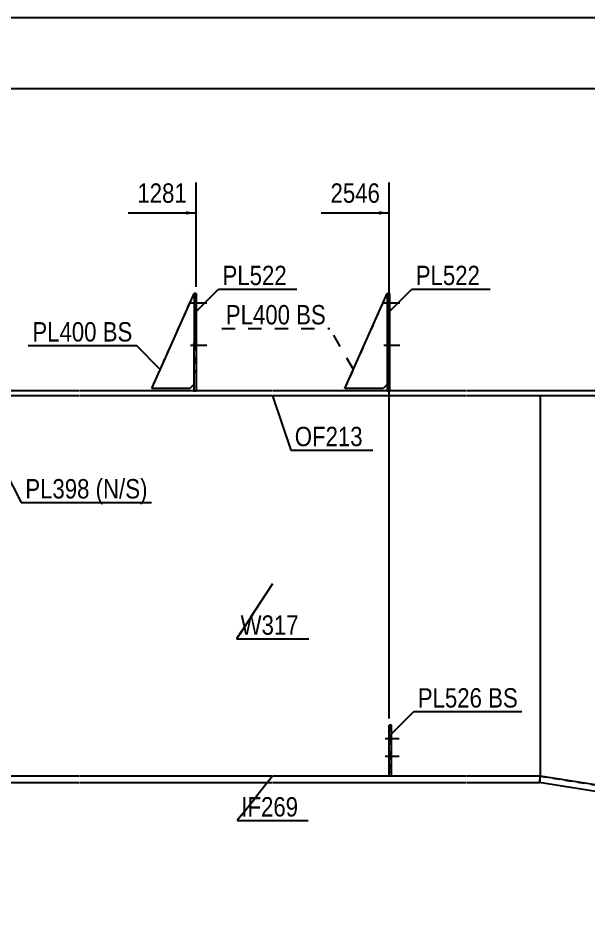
# Model space of a CAD drawing. Header units: millimetres. Extents: x -334 to 69, y -184 to 93.
# Drawn here: x -259 to -174.7, y -38.4 to 93.4 of the extents above; entities that cross this region are included whole.
import ezdxf

# ---------------------------------------------------------------- set-up
doc = ezdxf.new("R2010")
doc.units = ezdxf.units.MM
doc.linetypes.add('DXK_LINE_DOT1', pattern=[1.8814, 0.9407, -0.9407])
doc.linetypes.add('DXK_LINE_DOT2', pattern=[3.9198, 1.9599, -1.9599])
doc.styles.add('Arial Narrow', font='ARIALN.TTF', dxfattribs={"height": 0.2})

# ---------------------------------------------------------------- blocks, each defined once
blk = doc.blocks.new('Unknown-623466514-1210')
at = {"color": 5, "linetype": 'Continuous'}
blk.add_line((68.74, 93.4), (-331.26, 93.4), dxfattribs=at)
blk = doc.blocks.new('Part-623466514-2556 - 2042')
at = {"color": 2, "linetype": 'Continuous'}
for p, q in [((-204.08, -18.73), (-204.08, -11.23)), ((-203.77, -11.23), (-204.08, -11.23)), ((-203.77, -18.73), (-203.77, -11.23)), ((-204.08, -18.73), (-203.77, -18.73))]:
    blk.add_line(p, q, dxfattribs=at)
at = {"color": 7, "linetype": 'DXK_LINE_DOT1'}
blk.add_line((-204.08, -18.11), (-203.77, -18.11), dxfattribs=at)
blk = doc.blocks.new('Part-623466514-2107 - 2042')
at = {"color": 2, "linetype": 'Continuous'}
for p, q in [((-249.93, 38.25), (-305.14, 38.25)), ((-305.14, 38.25), (-305.14, 37.5)), ((-221.36, 38.25), (-249.83, 38.25)), ((-192.65, 38.25), (-221.26, 38.25)), ((-163.02, 38.25), (-192.55, 38.25)), ((-249.93, 37.5), (-305.14, 37.5)), ((-221.36, 37.5), (-249.83, 37.5)), ((-192.65, 37.5), (-221.26, 37.5)), ((-163.02, 37.5), (-192.55, 37.5))]:
    blk.add_line(p, q, dxfattribs=at)
at = {"color": 7, "linetype": 'DXK_LINE_DOT1'}
blk.add_line((-163.02, 38.25), (-163.02, 37.5), dxfattribs=at)
blk = doc.blocks.new('Part-623466514-2112 - 2042')
at = {"color": 2, "linetype": 'Continuous'}
blk.add_line((-181.77, 37.5), (-181.77, -18.75), dxfattribs=at)
at = {"color": 7, "linetype": 'DXK_LINE_DOT1'}
for p, q in [((-64.13, 37.5), (-181.77, 37.5)), ((-64.13, -37.5), (-64.13, 37.5)), ((-181.77, -18.75), (-64.13, -37.5))]:
    blk.add_line(p, q, dxfattribs=at)
blk = doc.blocks.new('Part-623466514-2117 - 2042')
at = {"color": 7, "linetype": 'DXK_LINE_DOT1'}
for p, q in [((-249.93, 37.5), (-305.14, 37.5)), ((-305.14, 37.5), (-305.14, -18.75)), ((-221.36, 37.5), (-249.83, 37.5)), ((-192.65, 37.5), (-221.26, 37.5)), ((-181.77, 37.5), (-192.55, 37.5)), ((-181.77, 37.5), (-181.77, -18.75)), ((-249.93, -18.75), (-305.14, -18.75)), ((-221.36, -18.75), (-249.83, -18.75)), ((-192.65, -18.75), (-221.26, -18.75)), ((-181.77, -18.75), (-192.55, -18.75))]:
    blk.add_line(p, q, dxfattribs=at)
blk = doc.blocks.new('Part-623466514-2122 - 2042')
at = {"color": 2, "linetype": 'Continuous'}
for p, q in [((-181.77, -18.75), (-181.92, -19.68)), ((-64.28, -38.43), (-181.92, -19.68)), ((-64.13, -37.5), (-181.77, -18.75)), ((-64.13, -37.5), (-64.28, -38.43))]:
    blk.add_line(p, q, dxfattribs=at)
blk = doc.blocks.new('Part-623466514-2414 - 2042')
at = {"color": 2, "linetype": 'Continuous'}
for p, q in [((-232.95, 52.63), (-232.96, 38.25)), ((-232.64, 52.63), (-232.95, 52.63)), ((-232.64, 52.63), (-232.64, 38.25))]:
    blk.add_line(p, q, dxfattribs=at)
at = {"color": 7, "linetype": 'DXK_LINE_DOT1'}
blk.add_line((-232.96, 38.25), (-232.64, 38.25), dxfattribs=at)
blk = doc.blocks.new('Part-623466514-2436 - 2042')
at = {"color": 2, "linetype": 'Continuous'}
for p, q in [((-249.93, -18.75), (-305.14, -18.75)), ((-305.14, -18.75), (-305.14, -19.69)), ((-305.14, -19.69), (-249.93, -19.69)), ((-221.36, -18.75), (-249.83, -18.75)), ((-249.83, -19.69), (-221.36, -19.69)), ((-192.65, -18.75), (-221.26, -18.75)), ((-221.26, -19.69), (-192.65, -19.69)), ((-181.77, -18.75), (-192.55, -18.75)), ((-192.55, -19.69), (-181.85, -19.69))]:
    blk.add_line(p, q, dxfattribs=at)
at = {"color": 7, "linetype": 'DXK_LINE_DOT1'}
for q in [(-181.85, -19.69), (-181.77, -18.75)]:
    blk.add_line((-181.77, -19.69), q, dxfattribs=at)
blk = doc.blocks.new('Part-623466514-7770 - 2042')
at = {"color": 7, "linetype": 'DXK_LINE_DOT1'}
for p, q in [((-210.64, 38.56), (-204.38, 52.63)), ((-205.01, 38.56), (-210.64, 38.56)), ((-204.39, 39.19), (-205.01, 38.56))]:
    blk.add_line(p, q, dxfattribs=at)
blk = doc.blocks.new('Part-623466514-2512 - 2042')
at = {"color": 2, "linetype": 'Continuous'}
for p, q in [((-204.38, 52.63), (-204.39, 38.25)), ((-204.07, 52.63), (-204.38, 52.63)), ((-204.07, 52.63), (-204.07, 38.25))]:
    blk.add_line(p, q, dxfattribs=at)
at = {"color": 7, "linetype": 'DXK_LINE_DOT1'}
blk.add_line((-204.39, 38.25), (-204.07, 38.25), dxfattribs=at)
blk = doc.blocks.new('Part-623466514-2534 - 2042')
at = {"color": 2, "linetype": 'Continuous'}
for p, q in [((-210.64, 38.56), (-204.38, 52.63)), ((-205.01, 38.56), (-210.64, 38.56)), ((-204.39, 39.19), (-205.01, 38.56))]:
    blk.add_line(p, q, dxfattribs=at)
at = {"color": 7, "linetype": 'DXK_LINE_DOT1'}
blk.add_line((-204.38, 52.63), (-204.39, 39.19), dxfattribs=at)
blk = doc.blocks.new('Bolt-623466514-2789 - 2042')
at = {"linetype": 'Continuous'}
for points in [[(-232.64, 50.81), (-232.64, 51.69), (-232.95, 51.69), (-232.95, 50.81)], [(-232.64, 50.81), (-232.64, 51.69), (-232.95, 51.69), (-232.95, 50.81)], [(-232.64, 50.81), (-232.64, 51.69), (-232.95, 51.69), (-232.95, 50.81)], [(-232.64, 44.56), (-232.64, 45.44), (-232.96, 45.44), (-232.96, 44.56)], [(-232.64, 44.56), (-232.64, 45.44), (-232.96, 45.44), (-232.96, 44.56)], [(-232.64, 44.56), (-232.64, 45.44), (-232.96, 45.44), (-232.96, 44.56)]]:
    blk.add_hatch(color=3, dxfattribs=at).paths.add_polyline_path(points)
at = {"color": 3, "linetype": 'Continuous'}
for p, q in [((-232.95, 51.69), (-232.64, 51.69)), ((-232.95, 51.69), (-232.64, 51.69)), ((-232.95, 51.69), (-232.64, 51.69)), ((-233.45, 51.25), (-231.08, 51.25)), ((-233.45, 51.25), (-231.08, 51.25)), ((-233.45, 51.25), (-231.08, 51.25)), ((-232.95, 50.81), (-232.64, 50.81)), ((-232.95, 50.81), (-232.64, 50.81)), ((-232.95, 50.81), (-232.64, 50.81)), ((-233.46, 45), (-231.08, 45)), ((-233.46, 45), (-231.08, 45)), ((-233.46, 45), (-231.08, 45)), ((-232.96, 45.44), (-232.64, 45.44)), ((-232.96, 45.44), (-232.64, 45.44)), ((-232.96, 45.44), (-232.64, 45.44)), ((-232.96, 44.56), (-232.64, 44.56)), ((-232.96, 44.56), (-232.64, 44.56)), ((-232.96, 44.56), (-232.64, 44.56))]:
    blk.add_line(p, q, dxfattribs=at)
blk = doc.blocks.new('Bolt-623466514-2794 - 2042')
at = {"linetype": 'Continuous'}
for points in [[(-204.07, 50.81), (-204.07, 51.69), (-204.38, 51.69), (-204.38, 50.81)], [(-204.07, 50.81), (-204.07, 51.69), (-204.38, 51.69), (-204.38, 50.81)], [(-204.07, 50.81), (-204.07, 51.69), (-204.38, 51.69), (-204.38, 50.81)], [(-204.07, 44.56), (-204.07, 45.44), (-204.39, 45.44), (-204.39, 44.56)], [(-204.07, 44.56), (-204.07, 45.44), (-204.39, 45.44), (-204.39, 44.56)], [(-204.07, 44.56), (-204.07, 45.44), (-204.39, 45.44), (-204.39, 44.56)]]:
    blk.add_hatch(color=3, dxfattribs=at).paths.add_polyline_path(points)
at = {"color": 3, "linetype": 'Continuous'}
for p, q in [((-204.38, 51.69), (-204.07, 51.69)), ((-204.38, 51.69), (-204.07, 51.69)), ((-204.38, 51.69), (-204.07, 51.69)), ((-204.88, 51.25), (-202.51, 51.25)), ((-204.88, 51.25), (-202.51, 51.25)), ((-204.88, 51.25), (-202.51, 51.25)), ((-204.38, 50.81), (-204.07, 50.81)), ((-204.38, 50.81), (-204.07, 50.81)), ((-204.38, 50.81), (-204.07, 50.81)), ((-204.89, 45), (-202.51, 45)), ((-204.89, 45), (-202.51, 45)), ((-204.89, 45), (-202.51, 45)), ((-204.39, 45.44), (-204.07, 45.44)), ((-204.39, 45.44), (-204.07, 45.44)), ((-204.39, 45.44), (-204.07, 45.44)), ((-204.39, 44.56), (-204.07, 44.56)), ((-204.39, 44.56), (-204.07, 44.56)), ((-204.39, 44.56), (-204.07, 44.56))]:
    blk.add_line(p, q, dxfattribs=at)
blk = doc.blocks.new('Part-623466514-7759 - 2042')
at = {"color": 2, "linetype": 'Continuous'}
for p, q in [((-239.21, 38.56), (-232.95, 52.63)), ((-233.58, 38.56), (-239.21, 38.56)), ((-232.96, 39.19), (-233.58, 38.56))]:
    blk.add_line(p, q, dxfattribs=at)
at = {"color": 7, "linetype": 'DXK_LINE_DOT1'}
blk.add_line((-232.95, 52.63), (-232.96, 39.19), dxfattribs=at)
blk = doc.blocks.new('Part-623466514-7766 - 2042')
at = {"color": 7, "linetype": 'DXK_LINE_DOT1'}
for p, q in [((-204.08, -11.23), (-204.08, -18.73)), ((-203.77, -11.23), (-204.08, -11.23)), ((-203.77, -18.73), (-203.77, -11.23)), ((-204.08, -18.73), (-203.77, -18.73))]:
    blk.add_line(p, q, dxfattribs=at)
blk = doc.blocks.new('Part-623466514-7772 - 2042')
at = {"color": 7, "linetype": 'DXK_LINE_DOT1'}
for p, q in [((-239.21, 38.56), (-232.95, 52.63)), ((-233.58, 38.56), (-239.21, 38.56)), ((-232.96, 39.19), (-233.58, 38.56))]:
    blk.add_line(p, q, dxfattribs=at)
blk = doc.blocks.new('Bolt-623466514-7779 - 2042')
at = {"linetype": 'Continuous'}
for points in [[(-203.77, -13.6), (-203.77, -12.73), (-204.08, -12.73), (-204.08, -13.6)], [(-203.77, -16.23), (-203.77, -15.36), (-204.08, -15.36), (-204.08, -16.23)]]:
    blk.add_hatch(color=3, dxfattribs=at).paths.add_polyline_path(points)
at = {"color": 3, "linetype": 'Continuous'}
for p, q in [((-204.68, -13.16), (-202.61, -13.16)), ((-204.08, -12.73), (-203.77, -12.73)), ((-204.08, -13.6), (-203.77, -13.6)), ((-204.68, -15.79), (-202.61, -15.79)), ((-204.08, -15.36), (-203.77, -15.36)), ((-204.08, -16.23), (-203.77, -16.23))]:
    blk.add_line(p, q, dxfattribs=at)
blk = doc.blocks.new('Bolt-623466514-7792 - 2042')
at = {"color": 3, "linetype": 'DXK_LINE_DOT2'}
for p, q in [((-204.68, -13.16), (-202.61, -13.16)), ((-204.08, -12.73), (-203.77, -12.73)), ((-204.08, -13.6), (-203.77, -13.6)), ((-204.68, -15.79), (-202.61, -15.79)), ((-204.08, -15.36), (-203.77, -15.36)), ((-204.08, -16.23), (-203.77, -16.23))]:
    blk.add_line(p, q, dxfattribs=at)
blk = doc.blocks.new('StraightDimension-623466514-17596 - 2042')
at = {"linetype": 'Continuous'}
blk.add_hatch(color=7, dxfattribs=at).paths.add_polyline_path([(-205.58, 64.8), (-204.08, 64.55), (-205.58, 64.3)])
at = {"color": 7, "linetype": 'Continuous'}
for p, q in [((-204.08, -10.23), (-204.08, 69.05)), ((-214.14, 64.55), (-204.08, 64.55))]:
    blk.add_line(p, q, dxfattribs=at)
at = {"color": 0}
blk.add_wipeout([(-204.86, 65.45), (-204.86, 69.65), (-213.37, 69.65), (-213.37, 65.45)], dxfattribs=at)
at = {"color": 3, "style": 'Arial Narrow'}
blk.add_text('2546', height=2.863, dxfattribs=at).set_placement((-212.77, 66.05))
blk = doc.blocks.new('StraightDimension-623466514-3375 - 2042')
at = {"color": 7, "linetype": 'Continuous'}
blk.add_line((-306.39, 82.94), (41.05, 82.94), dxfattribs=at)
blk = doc.blocks.new('StraightDimension-623466514-17597 - 2042')
at = {"linetype": 'Continuous'}
blk.add_hatch(color=7, dxfattribs=at).paths.add_polyline_path([(-234.14, 64.8), (-232.64, 64.55), (-234.14, 64.3)])
at = {"color": 7, "linetype": 'Continuous'}
for p, q in [((-232.64, 53.63), (-232.64, 69.05)), ((-242.7, 64.55), (-232.64, 64.55))]:
    blk.add_line(p, q, dxfattribs=at)
at = {"color": 0}
blk.add_wipeout([(-233.42, 65.45), (-233.42, 69.65), (-241.93, 69.65), (-241.93, 65.45)], dxfattribs=at)
at = {"color": 3, "style": 'Arial Narrow'}
blk.add_text('1281', height=2.863, dxfattribs=at).set_placement((-241.33, 66.05))
blk = doc.blocks.new('Mark-623466514-2113 - 2042')
at = {"color": 0}
blk.add_wipeout([(-217.47, 2.16), (-217.47, 5.16), (-226.06, 5.16), (-226.06, 2.16)], dxfattribs=at)
blk.add_wipeout([(-217.47, 2.16), (-217.47, 5.16), (-226.06, 5.16), (-226.06, 2.16)], dxfattribs=at)
at = {"color": 7, "linetype": 'Continuous'}
for p, q in [((-221.33, 9.7), (-226.66, 1.56)), ((-226.66, 1.56), (-215.97, 1.56))]:
    blk.add_line(p, q, dxfattribs=at)
at = {"color": 3, "style": 'Arial Narrow'}
blk.add_text('W317', height=2.863, dxfattribs=at).set_placement((-226.06, 2.16))
blk = doc.blocks.new('Mark-623466514-2103 - 2042')
at = {"color": 0}
blk.add_wipeout([(-208.01, 30.05), (-208.01, 33.05), (-218.06, 33.05), (-218.06, 30.05)], dxfattribs=at)
blk.add_wipeout([(-208.01, 30.05), (-208.01, 33.05), (-218.06, 33.05), (-218.06, 30.05)], dxfattribs=at)
at = {"color": 7, "linetype": 'Continuous'}
for p, q in [((-221.33, 37.5), (-218.66, 29.45)), ((-218.66, 29.45), (-206.51, 29.45))]:
    blk.add_line(p, q, dxfattribs=at)
at = {"color": 3, "style": 'Arial Narrow'}
blk.add_text('OF213', height=2.863, dxfattribs=at).set_placement((-218.06, 30.05))
blk = doc.blocks.new('Mark-623466514-2410 - 2042')
at = {"color": 0}
blk.add_wipeout([(-219.24, 53.87), (-219.24, 56.87), (-228.74, 56.87), (-228.74, 53.87)], dxfattribs=at)
blk.add_wipeout([(-219.24, 53.87), (-219.24, 56.87), (-228.74, 56.87), (-228.74, 53.87)], dxfattribs=at)
at = {"color": 7, "linetype": 'Continuous'}
for p, q in [((-232.87, 49.73), (-229.34, 53.27)), ((-229.34, 53.27), (-217.74, 53.27))]:
    blk.add_line(p, q, dxfattribs=at)
at = {"color": 3, "style": 'Arial Narrow'}
blk.add_text('PL522', height=2.863, dxfattribs=at).set_placement((-228.74, 53.87))
blk = doc.blocks.new('Mark-623466514-2432 - 2042')
at = {"color": 0}
blk.add_wipeout([(-217.56, -24.72), (-217.56, -21.72), (-225.96, -21.72), (-225.96, -24.72)], dxfattribs=at)
blk.add_wipeout([(-217.56, -24.72), (-217.56, -21.72), (-225.96, -21.72), (-225.96, -24.72)], dxfattribs=at)
at = {"color": 7, "linetype": 'Continuous'}
for p, q in [((-221.33, -18.75), (-226.56, -25.32)), ((-226.56, -25.32), (-216.06, -25.32))]:
    blk.add_line(p, q, dxfattribs=at)
at = {"color": 3, "style": 'Arial Narrow'}
blk.add_text('IF269', height=2.863, dxfattribs=at).set_placement((-225.96, -24.72))
blk = doc.blocks.new('Mark-623466514-2508 - 2042')
at = {"color": 0}
blk.add_wipeout([(-190.67, 53.87), (-190.67, 56.87), (-200.17, 56.87), (-200.17, 53.87)], dxfattribs=at)
blk.add_wipeout([(-190.67, 53.87), (-190.67, 56.87), (-200.17, 56.87), (-200.17, 53.87)], dxfattribs=at)
at = {"color": 7, "linetype": 'Continuous'}
for p, q in [((-204.3, 49.73), (-200.77, 53.27)), ((-200.77, 53.27), (-189.17, 53.27))]:
    blk.add_line(p, q, dxfattribs=at)
at = {"color": 3, "style": 'Arial Narrow'}
blk.add_text('PL522', height=2.863, dxfattribs=at).set_placement((-200.17, 53.87))
blk = doc.blocks.new('MarkSet-623466514-13187 - 2042')
at = {"color": 0}
for points in [[(-218.75, 48.06), (-218.75, 51.06), (-228.25, 51.06), (-228.25, 48.06)], [(-213.47, 48.06), (-213.47, 51.06), (-217.85, 51.06), (-217.85, 48.06)]]:
    blk.add_wipeout(points, dxfattribs=at)
for points in [[(-218.75, 48.06), (-218.75, 51.06), (-228.25, 51.06), (-228.25, 48.06)], [(-213.47, 48.06), (-213.47, 51.06), (-217.85, 51.06), (-217.85, 48.06)]]:
    blk.add_wipeout(points, dxfattribs=at)
at = {"color": 7, "linetype": 'DXK_LINE_DOT2'}
for p in [(-228.85, 47.46), (-209.37, 41.39)]:
    blk.add_line(p, (-212.87, 47.46), dxfattribs=at)
at = {"color": 3, "style": 'Arial Narrow'}
for s, p in [('PL400', (-228.25, 48.06)), ('BS', (-217.85, 48.06))]:
    blk.add_text(s, height=2.863, dxfattribs=at).set_placement(p)
blk = doc.blocks.new('MarkSet-623466514-8005 - 2042')
at = {"color": 0}
for points in [[(-247.36, 45.53), (-247.36, 48.53), (-256.86, 48.53), (-256.86, 45.53)], [(-242.07, 45.53), (-242.07, 48.53), (-246.46, 48.53), (-246.46, 45.53)]]:
    blk.add_wipeout(points, dxfattribs=at)
for points in [[(-247.36, 45.53), (-247.36, 48.53), (-256.86, 48.53), (-256.86, 45.53)], [(-242.07, 45.53), (-242.07, 48.53), (-246.46, 48.53), (-246.46, 45.53)]]:
    blk.add_wipeout(points, dxfattribs=at)
at = {"color": 7, "linetype": 'Continuous'}
for p in [(-257.46, 44.93), (-237.94, 41.39)]:
    blk.add_line(p, (-241.47, 44.93), dxfattribs=at)
at = {"color": 3, "style": 'Arial Narrow'}
for s, p in [('PL400', (-256.86, 45.53)), ('BS', (-246.46, 45.53))]:
    blk.add_text(s, height=2.863, dxfattribs=at).set_placement(p)
blk = doc.blocks.new('MarkSet-623466514-13231 - 2042')
at = {"color": 0}
for points in [[(-190.36, -8.61), (-190.36, -5.61), (-199.87, -5.61), (-199.87, -8.61)], [(-185.08, -8.61), (-185.08, -5.61), (-189.46, -5.61), (-189.46, -8.61)]]:
    blk.add_wipeout(points, dxfattribs=at)
for points in [[(-190.36, -8.61), (-190.36, -5.61), (-199.87, -5.61), (-199.87, -8.61)], [(-185.08, -8.61), (-185.08, -5.61), (-189.46, -5.61), (-189.46, -8.61)]]:
    blk.add_wipeout(points, dxfattribs=at)
at = {"color": 7, "linetype": 'Continuous'}
for p, q in [((-204, -12.75), (-200.47, -9.21)), ((-200.47, -9.21), (-184.48, -9.21))]:
    blk.add_line(p, q, dxfattribs=at)
at = {"color": 3, "style": 'Arial Narrow'}
for s, p in [('PL526', (-199.87, -8.61)), ('BS', (-189.46, -8.61))]:
    blk.add_text(s, height=2.863, dxfattribs=at).set_placement(p)
blk = doc.blocks.new('Mark-623466514-13386 - 2042')
at = {"color": 0}
for points in [[(-248.4, 22.32), (-248.4, 25.32), (-257.9, 25.32), (-257.9, 22.32)], [(-239.83, 22.32), (-239.83, 25.32), (-247.5, 25.32), (-247.5, 22.32)]]:
    blk.add_wipeout(points, dxfattribs=at)
for points in [[(-248.4, 22.32), (-248.4, 25.32), (-257.9, 25.32), (-257.9, 22.32)], [(-239.83, 22.32), (-239.83, 25.32), (-247.5, 25.32), (-247.5, 22.32)]]:
    blk.add_wipeout(points, dxfattribs=at)
at = {"color": 7, "linetype": 'Continuous'}
for p, q in [((-262.12, 28.69), (-258.5, 21.72)), ((-258.5, 21.72), (-239.23, 21.72))]:
    blk.add_line(p, q, dxfattribs=at)
at = {"color": 3, "style": 'Arial Narrow'}
for s, p in [('PL398', (-257.9, 22.32)), ('(N/', (-247.5, 22.32)), ('S)', (-243.12, 22.32))]:
    blk.add_text(s, height=2.863, dxfattribs=at).set_placement(p)

msp = doc.modelspace()

# ---------------------------------------------------------------- block references
for name in ['Unknown-623466514-1210', 'Part-623466514-7759 - 2042', 'Part-623466514-7772 - 2042', 'Bolt-623466514-2789 - 2042', 'Part-623466514-2414 - 2042', 'Part-623466514-7770 - 2042', 'Part-623466514-2534 - 2042', 'Bolt-623466514-2794 - 2042', 'Part-623466514-2512 - 2042', 'Part-623466514-2107 - 2042', 'Part-623466514-2117 - 2042', 'Part-623466514-2112 - 2042', 'Part-623466514-2556 - 2042', 'Part-623466514-7766 - 2042', 'Bolt-623466514-7779 - 2042', 'Bolt-623466514-7792 - 2042', 'Part-623466514-2436 - 2042', 'Part-623466514-2122 - 2042']:
    msp.add_blockref(name, (0, 0))

# ---------------------------------------------------------------- next in the draw order: block references
msp.add_blockref('StraightDimension-623466514-17596 - 2042', (0, 0))

# ---------------------------------------------------------------- next in the draw order: block references
msp.add_blockref('StraightDimension-623466514-3375 - 2042', (0, 0))

# ---------------------------------------------------------------- next in the draw order: block references
for name in ['StraightDimension-623466514-17597 - 2042', 'Mark-623466514-2508 - 2042', 'MarkSet-623466514-8005 - 2042', 'Mark-623466514-2103 - 2042', 'Mark-623466514-13386 - 2042', 'Mark-623466514-2113 - 2042', 'MarkSet-623466514-13231 - 2042', 'Mark-623466514-2432 - 2042']:
    msp.add_blockref(name, (0, 0))

# ---------------------------------------------------------------- next in the draw order: block references
msp.add_blockref('Mark-623466514-2410 - 2042', (0, 0))

# ---------------------------------------------------------------- next in the draw order: block references
msp.add_blockref('MarkSet-623466514-13187 - 2042', (0, 0))

doc.saveas('drawing.dxf')
